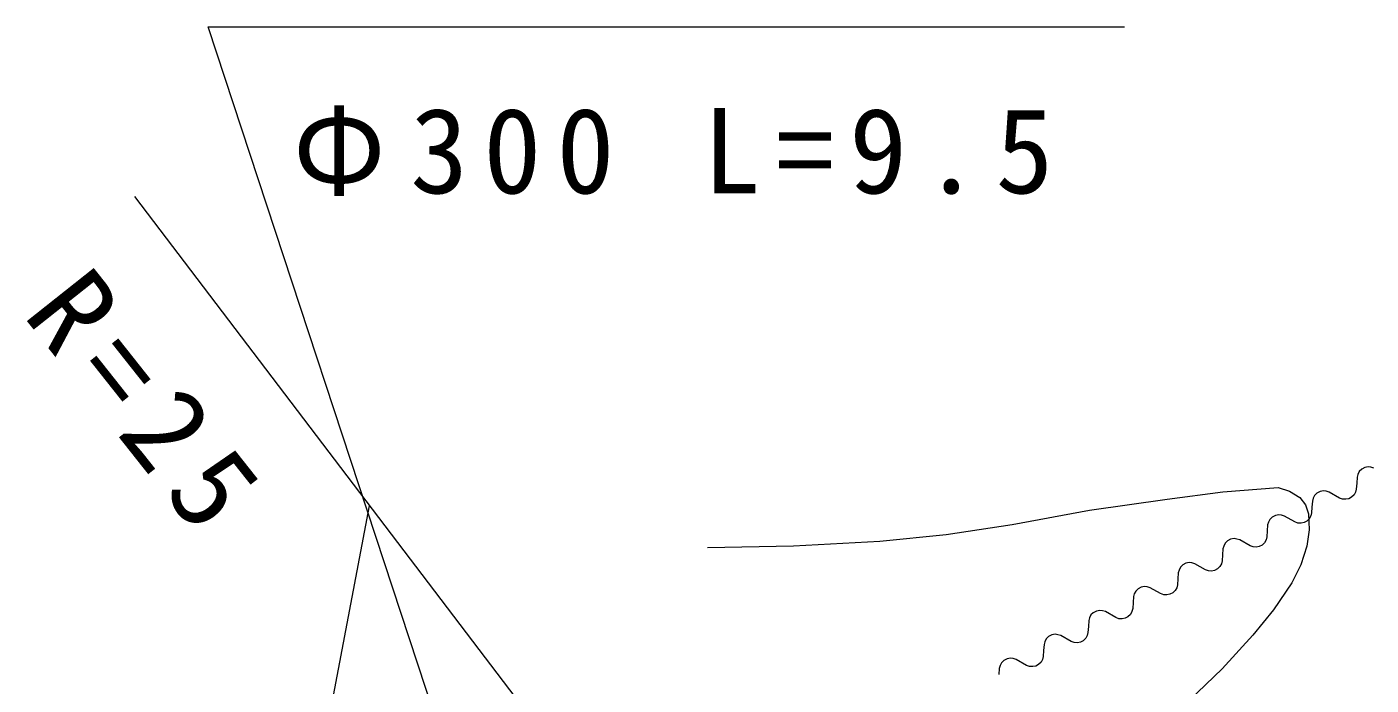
# Model space of a CAD drawing. Units: millimetres, scale not verified. Extents: x 61703 to 701703, y 4439 to 364439.
# Drawn here: x 134371 to 160924, y 274195 to 287188 of the extents above; entities that cross this region are included whole.
import ezdxf

# ---------------------------------------------------------------- set-up
doc = ezdxf.new("R2010")
doc.units = ezdxf.units.MM
doc.header["$LTSCALE"] = 1000
doc.layers.add('S-SUV', color=7, linetype='Continuous', lineweight=13)
doc.styles.add('ＭＳ ゴシック', font='')
doc.styles.get('ＭＳ ゴシック').set_extended_font_data('MS Gothic')

msp = doc.modelspace()

# ---------------------------------------------------------------- linework, layer by layer
at = {"layer": 'S-SUV'}
for p, q in [((146903, 260022), (137951, 287188)), ((137951, 287188), (156056, 287188)), ((136500, 283839), (154529, 260133)), ((160648, 278300), (160640, 278182)), ((160664, 278354), (160648, 278300)), ((160691, 278411), (160664, 278354)), ((160738, 278456), (160691, 278411)), ((160799, 278489), (160738, 278456)), ((160866, 278502), (160799, 278489)), ((160919, 278494), (160866, 278502)), ((160979, 278477), (160919, 278494)), ((156894, 277866), (157993, 278012)), ((157993, 278012), (159088, 278094)), ((159088, 278094), (159314, 278025)), ((159314, 278025), (159517, 277899)), ((159916, 278017), (159854, 277984)), ((159983, 278030), (159916, 278017)), ((160036, 278022), (159983, 278030)), ((160095, 278005), (160036, 278022)), ((160632, 278065), (160617, 278006)), ((160640, 278182), (160632, 278065)), ((155364, 277646), (156894, 277866)), ((159517, 277899), (159626, 277754)), ((159626, 277754), (159685, 277573)), ((159764, 277828), (159756, 277710)), ((159781, 277883), (159764, 277828)), ((159807, 277939), (159781, 277883)), ((159854, 277984), (159807, 277939)), ((160300, 277888), (160095, 278005)), ((160360, 277866), (160300, 277888)), ((160424, 277863), (160360, 277866)), ((160483, 277875), (160424, 277863)), ((160538, 277904), (160483, 277875)), ((160588, 277950), (160538, 277904)), ((160617, 278006), (160588, 277950)), ((136902, 255455), (141142, 277735)), ((153834, 277365), (155364, 277646)), ((158971, 277512), (158924, 277467)), ((159033, 277545), (158971, 277512)), ((159099, 277558), (159033, 277545)), ((159152, 277550), (159099, 277558)), ((159212, 277533), (159152, 277550)), ((159417, 277416), (159212, 277533)), ((159685, 277573), (159700, 277257)), ((159734, 277534), (159704, 277478)), ((159748, 277593), (159734, 277534)), ((159756, 277710), (159748, 277593)), ((152531, 277170), (153834, 277365)), ((158873, 277239), (158865, 277121)), ((158881, 277356), (158873, 277239)), ((158897, 277411), (158881, 277356)), ((158924, 277467), (158897, 277411)), ((159477, 277394), (159417, 277416)), ((159541, 277391), (159477, 277394)), ((159600, 277403), (159541, 277391)), ((159655, 277432), (159600, 277403)), ((159704, 277478), (159655, 277432)), ((159700, 277257), (159655, 276940)), ((149514, 276945), (151220, 277036)), ((151220, 277036), (152531, 277170)), ((158040, 276995), (158014, 276939)), ((158087, 277040), (158040, 276995)), ((158149, 277073), (158087, 277040)), ((158216, 277086), (158149, 277073)), ((158269, 277078), (158216, 277086)), ((158329, 277061), (158269, 277078)), ((158534, 276944), (158329, 277061)), ((158772, 276960), (158716, 276931)), ((158821, 277006), (158772, 276960)), ((158851, 277062), (158821, 277006)), ((158865, 277121), (158851, 277062)), ((147816, 276914), (149514, 276945)), ((157989, 276767), (157981, 276649)), ((157997, 276884), (157989, 276767)), ((158014, 276939), (157997, 276884)), ((158593, 276922), (158534, 276944)), ((158657, 276919), (158593, 276922)), ((158716, 276931), (158657, 276919)), ((159655, 276940), (159536, 276572)), ((157130, 276467), (157114, 276412)), ((157157, 276523), (157130, 276467)), ((157204, 276568), (157157, 276523)), ((157266, 276601), (157204, 276568)), ((157333, 276614), (157266, 276601)), ((157385, 276606), (157333, 276614)), ((157445, 276589), (157385, 276606)), ((157650, 276472), (157445, 276589)), ((157710, 276450), (157650, 276472)), ((157774, 276447), (157710, 276450)), ((157833, 276459), (157774, 276447)), ((157888, 276488), (157833, 276459)), ((157937, 276534), (157888, 276488)), ((157967, 276590), (157937, 276534)), ((157981, 276649), (157967, 276590)), ((159536, 276572), (159356, 276215)), ((157098, 276177), (157084, 276118)), ((157106, 276295), (157098, 276177)), ((157114, 276412), (157106, 276295)), ((159356, 276215), (158999, 275684)), ((156231, 275941), (156223, 275823)), ((156247, 275995), (156231, 275941)), ((156274, 276051), (156247, 275995)), ((156320, 276096), (156274, 276051)), ((156382, 276129), (156320, 276096)), ((156449, 276142), (156382, 276129)), ((156502, 276134), (156449, 276142)), ((156562, 276117), (156502, 276134)), ((156767, 276000), (156562, 276117)), ((156827, 275978), (156767, 276000)), ((156891, 275975), (156827, 275978)), ((156950, 275987), (156891, 275975)), ((157005, 276016), (156950, 275987)), ((157054, 276062), (157005, 276016)), ((157084, 276118), (157054, 276062)), ((155437, 275624), (155390, 275579)), ((155499, 275657), (155437, 275624)), ((155566, 275670), (155499, 275657)), ((155619, 275662), (155566, 275670)), ((155678, 275646), (155619, 275662)), ((155883, 275528), (155678, 275646)), ((156200, 275646), (156171, 275591)), ((156215, 275705), (156200, 275646)), ((156223, 275823), (156215, 275705)), ((158999, 275684), (158588, 275180)), ((155347, 275469), (155339, 275351)), ((155364, 275523), (155347, 275469)), ((155390, 275579), (155364, 275523)), ((155943, 275506), (155883, 275528)), ((156007, 275503), (155943, 275506)), ((156066, 275515), (156007, 275503)), ((156121, 275544), (156066, 275515)), ((156171, 275591), (156121, 275544)), ((154507, 275108), (154480, 275051)), ((154554, 275152), (154507, 275108)), ((154616, 275186), (154554, 275152)), ((154682, 275199), (154616, 275186)), ((154735, 275190), (154682, 275199)), ((154795, 275174), (154735, 275190)), ((155000, 275056), (154795, 275174)), ((155287, 275119), (155238, 275072)), ((155317, 275174), (155287, 275119)), ((155331, 275233), (155317, 275174)), ((155339, 275351), (155331, 275233)), ((158588, 275180), (157981, 274515)), ((154456, 274879), (154448, 274761)), ((154464, 274997), (154456, 274879)), ((154480, 275051), (154464, 274997)), ((155060, 275034), (155000, 275056)), ((155124, 275031), (155060, 275034)), ((155183, 275043), (155124, 275031)), ((155238, 275072), (155183, 275043)), ((153597, 274579), (153580, 274525)), ((153623, 274636), (153597, 274579)), ((153670, 274681), (153623, 274636)), ((153732, 274714), (153670, 274681)), ((153799, 274727), (153732, 274714)), ((153852, 274718), (153799, 274727)), ((153912, 274702), (153852, 274718)), ((154116, 274584), (153912, 274702)), ((154176, 274562), (154116, 274584)), ((154240, 274559), (154176, 274562)), ((154299, 274571), (154240, 274559)), ((154355, 274600), (154299, 274571)), ((154404, 274647), (154355, 274600)), ((154434, 274702), (154404, 274647)), ((154448, 274761), (154434, 274702)), ((153580, 274525), (153572, 274407)), ((157981, 274515), (157330, 273890))]:
    msp.add_line(p, q, dxfattribs=at)

# ---------------------------------------------------------------- texts
at = {"layer": 'S-SUV', "insert": (139621, 283848), "char_height": 1686, "attachment_point": 7, "style": 'ＭＳ ゴシック'}
msp.add_mtext('\\T1.26;Φ300\\~L=9.5', dxfattribs=at)
at = {"layer": 'S-SUV', "insert": (134250, 281490), "char_height": 1686, "attachment_point": 7, "rotation": 308.4, "style": 'ＭＳ ゴシック'}
msp.add_mtext('\\T1.3;R=25', dxfattribs=at)

doc.saveas('drawing.dxf')
